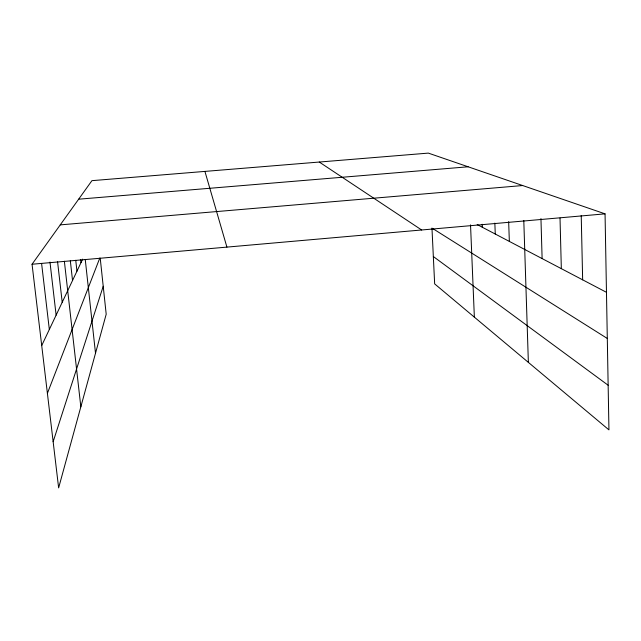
<?xml version="1.0" encoding="UTF-8"?>
<svg xmlns="http://www.w3.org/2000/svg" width="641" height="641" viewBox="0 0 641 641"><rect width="100%" height="100%" fill="white"/><g stroke="black" fill="none" stroke-linecap="round" stroke-linejoin="round"><path stroke-width="0.96" d="M53.147 441.721L103.217 286.279M47.394 393.342L99.788 258.059M41.713 345.563L82.665 259.116M100.22 258.179L106.198 314.218L58.635 487.889L32.05 264.244L91.935 180.658L428.34 153.111L605.056 213.854L608.95 429.879L434.654 283.891L431.962 228.052M32.05 264.244L605.056 213.854M60.254 224.879L522.663 185.537M78.651 199.199L468.122 166.788M477.192 224.558L606.466 292.312M432.771 228.565L607.299 338.464M319.282 162.045L421.642 229.983M433.332 256.528L608.141 385.233M204.92 171.403L226.914 247.105M41.601 263.515L49.333 329.482M57.578 261.816L62.209 302.304M49.974 262.057L56.12 315.156M64.364 261.232L80.838 406.827M75.75 260.302L76.952 271.167M70.334 260.831L72.537 280.494M85.261 259.589L95.509 353.247M80.678 259.677L81.006 262.618M470.534 224.871L474.364 317.159M482.2 224.278L482.312 227.243M494.852 223.092L495.261 234.029M508.658 221.674L509.347 241.409M523.793 220.504L528.368 362.381M540.948 218.565L542.118 258.587M560.018 218.044L561.332 268.659M581.227 215.488L582.653 279.837"/></g></svg>
